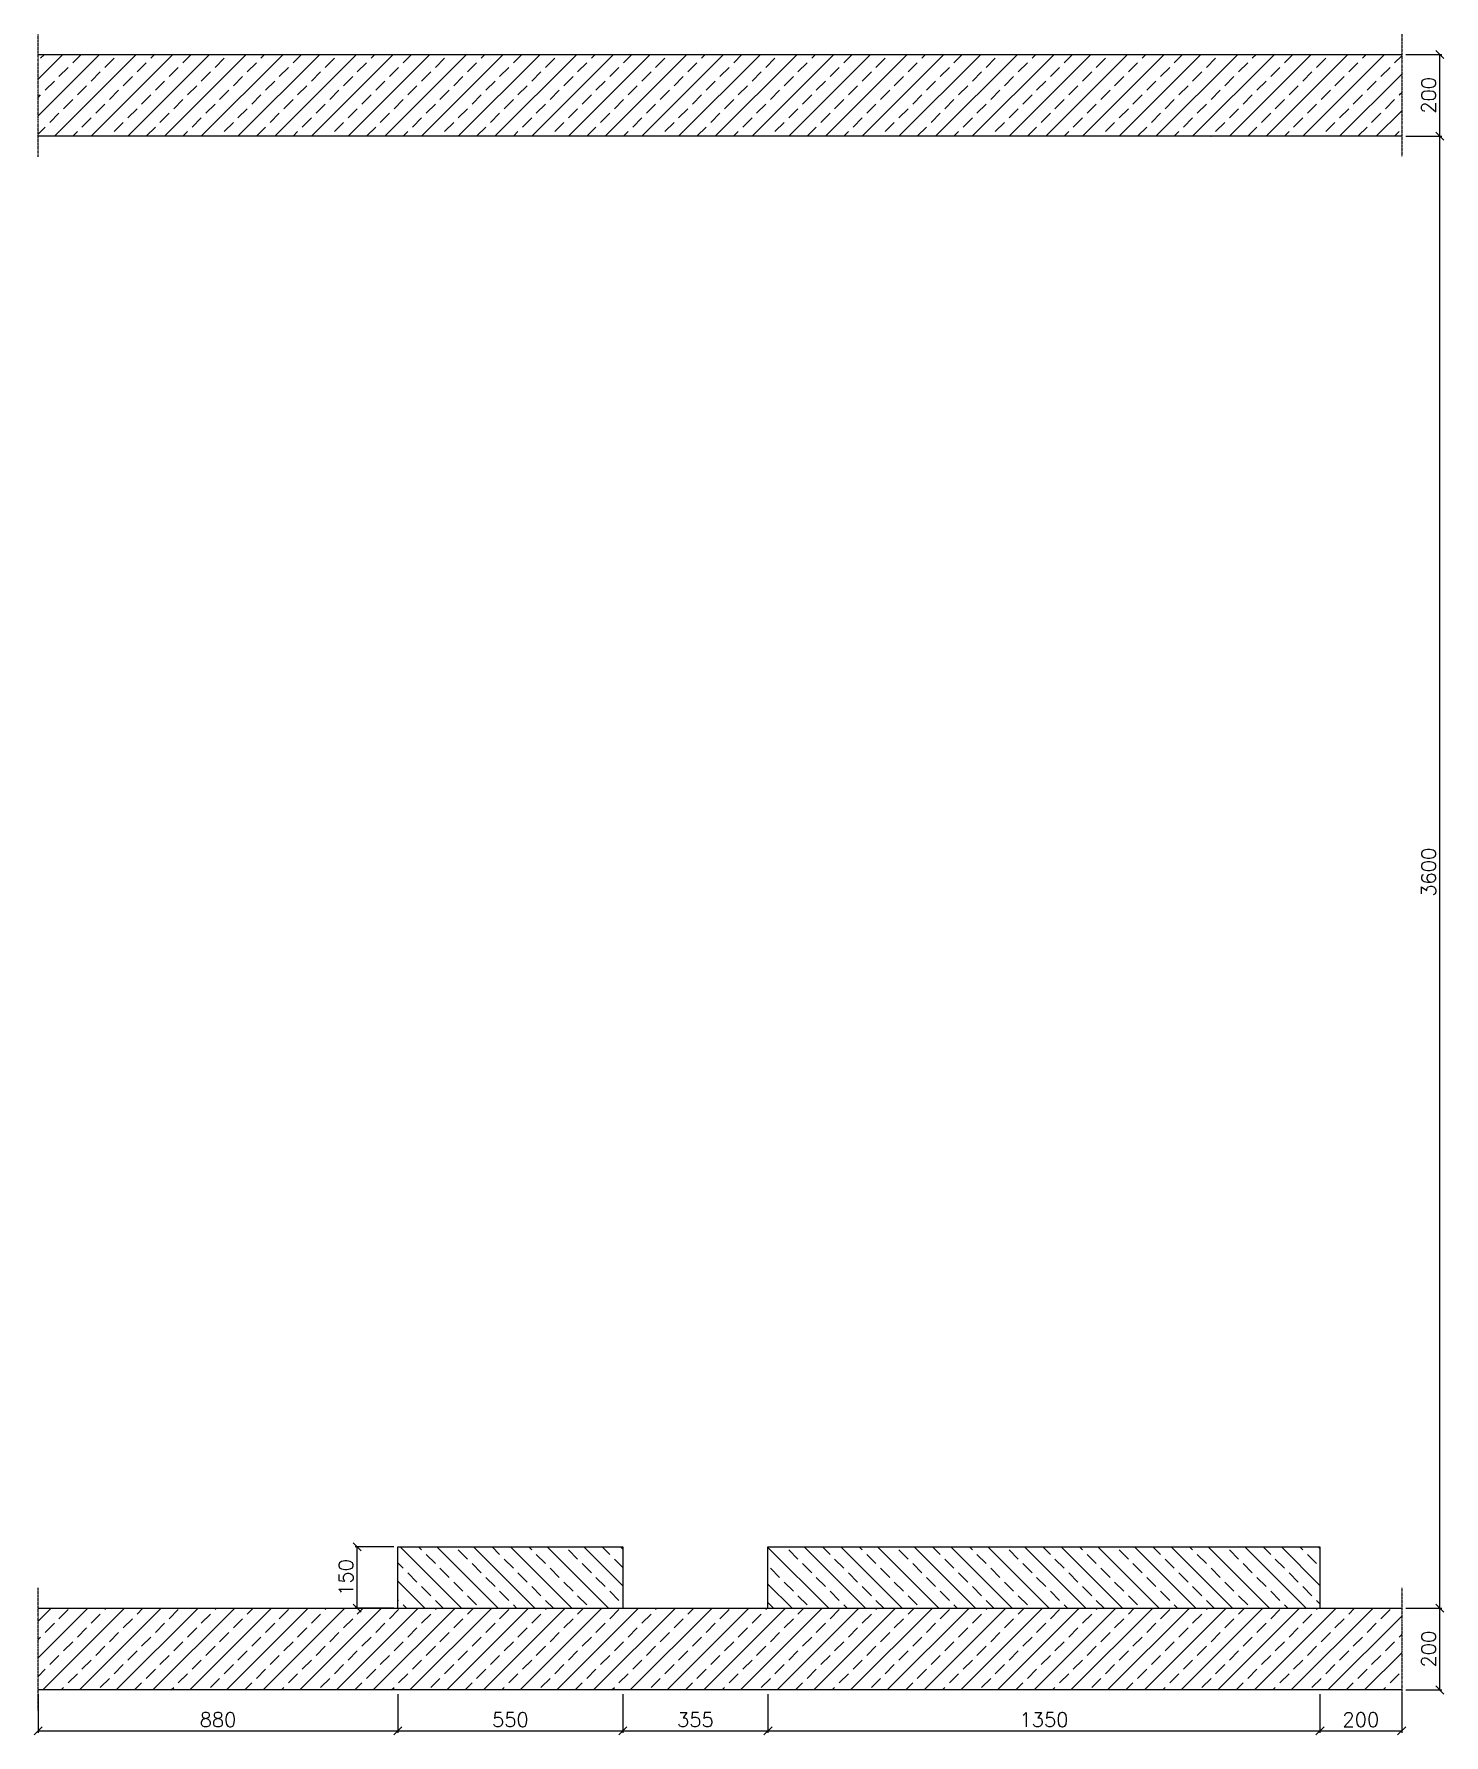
# Model space of a CAD drawing. Header units: millimetres. Extents: x -4420 to -971, y -6953 to -2793.
import ezdxf

# ---------------------------------------------------------------- set-up
doc = ezdxf.new("R2010")
doc.units = ezdxf.units.MM
doc.linetypes.add('MITTE', pattern=[2, 1.25, -0.25, 0.25, -0.25])
doc.styles.add('RomanS', font='romans.shx')
doc.dimstyles.new('Micha', dxfattribs={"dimtxt": 35, "dimasz": 20, "dimexe": 5, "dimexo": 10, "dimgap": 10, "dimtad": 1, "dimdec": 0, "dimzin": 0, "dimdsep": 46, "dimtxsty": 'RomanS', "dimblk": 'OBLIQUE', "dimcen": 0.09, "dimadec": 0, "dimazin": 0, "dimtfac": 1, "dimtdec": 0, "dimtofl": 0, "dimtmove": 2, "dimatfit": 3, "dimfxl": 1, "dimtolj": 1, "dimtzin": 0, "dimarcsym": 0})

# ---------------------------------------------------------------- blocks, each defined once
blk = doc.blocks.new('_Oblique')
at = {"color": 0, "linetype": 'ByBlock', "lineweight": -2}
blk.add_line((-0.5, -0.5), (0.5, 0.5), dxfattribs=at)
blk = doc.blocks.new('*D10')
at = {"color": 0, "lineweight": -2, "transparency": 16777216}
for p, q in [((-4409.8, -6852.7), (-4409.8, -6947.7)), ((-3529.8, -6852.7), (-3529.8, -6947.7)), ((-4409.8, -6942.7), (-3529.8, -6942.7))]:
    blk.add_line(p, q, dxfattribs=at)
at = {"layer": 'Defpoints', "color": 0, "transparency": 16777216}
for p in [(-4409.8, -6842.7), (-3529.8, -6842.7), (-3529.8, -6942.7)]:
    blk.add_point(p, dxfattribs=at)
at = {"color": 0, "lineweight": -2, "transparency": 16777216, "xscale": 20, "yscale": 20, "zscale": 20, "rotation": 180}
blk.add_blockref('_Oblique', (-4409.8, -6942.7), dxfattribs=at)
at = {"color": 0, "lineweight": -2, "transparency": 16777216, "xscale": 20, "yscale": 20, "zscale": 20}
blk.add_blockref('_Oblique', (-3529.8, -6942.7), dxfattribs=at)
at = {"color": 0, "transparency": 16777216, "insert": (-3969.8, -6915.2), "char_height": 35, "attachment_point": 5, "style": 'RomanS'}
blk.add_mtext('\\A1;880', dxfattribs=at)
blk = doc.blocks.new('*D9')
at = {"color": 0, "lineweight": -2, "transparency": 16777216}
for p, q in [((-3529.8, -6852.7), (-3529.8, -6947.7)), ((-2979.8, -6852.7), (-2979.8, -6947.7)), ((-3529.8, -6942.7), (-2979.8, -6942.7))]:
    blk.add_line(p, q, dxfattribs=at)
at = {"layer": 'Defpoints', "color": 0, "transparency": 16777216}
for p in [(-3529.8, -6842.7), (-2979.8, -6842.7), (-2979.8, -6942.7)]:
    blk.add_point(p, dxfattribs=at)
at = {"color": 0, "lineweight": -2, "transparency": 16777216, "xscale": 20, "yscale": 20, "zscale": 20, "rotation": 180}
blk.add_blockref('_Oblique', (-3529.8, -6942.7), dxfattribs=at)
at = {"color": 0, "lineweight": -2, "transparency": 16777216, "xscale": 20, "yscale": 20, "zscale": 20}
blk.add_blockref('_Oblique', (-2979.8, -6942.7), dxfattribs=at)
at = {"color": 0, "transparency": 16777216, "insert": (-3254.8, -6915.2), "char_height": 35, "attachment_point": 5, "style": 'RomanS'}
blk.add_mtext('\\A1;550', dxfattribs=at)
blk = doc.blocks.new('*D11')
at = {"color": 0, "lineweight": -2, "transparency": 16777216}
for p, q in [((-2979.8, -6852.7), (-2979.8, -6947.7)), ((-2624.8, -6852.7), (-2624.8, -6947.7)), ((-2979.8, -6942.7), (-2624.8, -6942.7))]:
    blk.add_line(p, q, dxfattribs=at)
at = {"layer": 'Defpoints', "color": 0, "transparency": 16777216}
for p in [(-2979.8, -6842.7), (-2624.8, -6842.7), (-2624.8, -6942.7)]:
    blk.add_point(p, dxfattribs=at)
at = {"color": 0, "lineweight": -2, "transparency": 16777216, "xscale": 20, "yscale": 20, "zscale": 20, "rotation": 180}
blk.add_blockref('_Oblique', (-2979.8, -6942.7), dxfattribs=at)
at = {"color": 0, "lineweight": -2, "transparency": 16777216, "xscale": 20, "yscale": 20, "zscale": 20}
blk.add_blockref('_Oblique', (-2624.8, -6942.7), dxfattribs=at)
at = {"color": 0, "transparency": 16777216, "insert": (-2802.3, -6915.2), "char_height": 35, "attachment_point": 5, "style": 'RomanS'}
blk.add_mtext('\\A1;355', dxfattribs=at)
blk = doc.blocks.new('*D12')
at = {"color": 0, "lineweight": -2, "transparency": 16777216}
for p, q in [((-2624.8, -6852.7), (-2624.8, -6947.7)), ((-1274.8, -6852.7), (-1274.8, -6947.7)), ((-2624.8, -6942.7), (-1274.8, -6942.7))]:
    blk.add_line(p, q, dxfattribs=at)
at = {"layer": 'Defpoints', "color": 0, "transparency": 16777216}
for p in [(-2624.8, -6842.7), (-1274.8, -6842.7), (-1274.8, -6942.7)]:
    blk.add_point(p, dxfattribs=at)
at = {"color": 0, "lineweight": -2, "transparency": 16777216, "xscale": 20, "yscale": 20, "zscale": 20, "rotation": 180}
blk.add_blockref('_Oblique', (-2624.8, -6942.7), dxfattribs=at)
at = {"color": 0, "lineweight": -2, "transparency": 16777216, "xscale": 20, "yscale": 20, "zscale": 20}
blk.add_blockref('_Oblique', (-1274.8, -6942.7), dxfattribs=at)
at = {"color": 0, "transparency": 16777216, "insert": (-1949.8, -6915.2), "char_height": 35, "attachment_point": 5, "style": 'RomanS'}
blk.add_mtext('\\A1;1350', dxfattribs=at)
blk = doc.blocks.new('*D13')
at = {"color": 0, "lineweight": -2, "transparency": 16777216}
for p, q in [((-1274.8, -6852.7), (-1274.8, -6947.7)), ((-1074.8, -6852.7), (-1074.8, -6947.7)), ((-1274.8, -6942.7), (-1074.8, -6942.7))]:
    blk.add_line(p, q, dxfattribs=at)
at = {"layer": 'Defpoints', "color": 0, "transparency": 16777216}
for p in [(-1274.8, -6842.7), (-1074.8, -6842.7), (-1074.8, -6942.7)]:
    blk.add_point(p, dxfattribs=at)
at = {"color": 0, "lineweight": -2, "transparency": 16777216, "xscale": 20, "yscale": 20, "zscale": 20, "rotation": 180}
blk.add_blockref('_Oblique', (-1274.8, -6942.7), dxfattribs=at)
at = {"color": 0, "lineweight": -2, "transparency": 16777216, "xscale": 20, "yscale": 20, "zscale": 20}
blk.add_blockref('_Oblique', (-1074.8, -6942.7), dxfattribs=at)
at = {"color": 0, "transparency": 16777216, "insert": (-1174.8, -6915.2), "char_height": 35, "attachment_point": 5, "style": 'RomanS'}
blk.add_mtext('\\A1;200', dxfattribs=at)
blk = doc.blocks.new('*D14')
at = {"color": 0, "lineweight": -2, "transparency": 16777216}
for p, q in [((-1064.8, -6642.7), (-976.4, -6642.7)), ((-981.4, -6842.7), (-981.4, -6642.7)), ((-1064.8, -6842.7), (-976.4, -6842.7))]:
    blk.add_line(p, q, dxfattribs=at)
at = {"layer": 'Defpoints', "color": 0, "transparency": 16777216}
for p in [(-1074.8, -6642.7), (-981.4, -6642.7), (-1074.8, -6842.7)]:
    blk.add_point(p, dxfattribs=at)
at = {"color": 0, "lineweight": -2, "transparency": 16777216, "xscale": 20, "yscale": 20, "zscale": 20}
for p, rotation in [((-981.4, -6642.7), 90), ((-981.4, -6842.7), 270)]:
    blk.add_blockref('_Oblique', p, dxfattribs=dict(at, rotation=rotation))
at = {"color": 0, "transparency": 16777216, "insert": (-1008.9, -6742.7), "char_height": 35, "attachment_point": 5, "rotation": 90, "style": 'RomanS'}
blk.add_mtext('\\A1;200', dxfattribs=at)
blk = doc.blocks.new('*D15')
at = {"color": 0, "lineweight": -2, "transparency": 16777216}
for p, q in [((-3539.8, -6492.7), (-3634.6, -6492.7)), ((-3629.6, -6642.7), (-3629.6, -6492.7)), ((-3539.8, -6642.7), (-3634.6, -6642.7))]:
    blk.add_line(p, q, dxfattribs=at)
at = {"layer": 'Defpoints', "color": 0, "transparency": 16777216}
for p in [(-3629.6, -6492.7), (-3529.8, -6492.7), (-3529.8, -6642.7)]:
    blk.add_point(p, dxfattribs=at)
at = {"color": 0, "lineweight": -2, "transparency": 16777216, "xscale": 20, "yscale": 20, "zscale": 20}
for p, rotation in [((-3629.6, -6492.7), 90), ((-3629.6, -6642.7), 270)]:
    blk.add_blockref('_Oblique', p, dxfattribs=dict(at, rotation=rotation))
at = {"color": 0, "transparency": 16777216, "insert": (-3657.1, -6567.7), "char_height": 35, "attachment_point": 5, "rotation": 90, "style": 'RomanS'}
blk.add_mtext('\\A1;150', dxfattribs=at)
blk = doc.blocks.new('*D16')
at = {"color": 0, "lineweight": -2, "transparency": 16777216}
for p, q in [((-1064.8, -3042.7), (-976.4, -3042.7)), ((-981.4, -6642.7), (-981.4, -3042.7)), ((-1064.8, -6642.7), (-976.4, -6642.7))]:
    blk.add_line(p, q, dxfattribs=at)
at = {"layer": 'Defpoints', "color": 0, "transparency": 16777216}
for p in [(-1074.8, -3042.7), (-981.4, -3042.7), (-1074.8, -6642.7)]:
    blk.add_point(p, dxfattribs=at)
at = {"color": 0, "lineweight": -2, "transparency": 16777216, "xscale": 20, "yscale": 20, "zscale": 20}
for p, rotation in [((-981.4, -3042.7), 90), ((-981.4, -6642.7), 270)]:
    blk.add_blockref('_Oblique', p, dxfattribs=dict(at, rotation=rotation))
at = {"color": 0, "transparency": 16777216, "insert": (-1008.9, -4842.7), "char_height": 35, "attachment_point": 5, "rotation": 90, "style": 'RomanS'}
blk.add_mtext('\\A1;3600', dxfattribs=at)
blk = doc.blocks.new('*D17')
at = {"color": 0, "lineweight": -2, "transparency": 16777216}
for p, q in [((-1064.8, -2842.7), (-976.4, -2842.7)), ((-981.4, -3042.7), (-981.4, -2842.7)), ((-1064.8, -3042.7), (-976.4, -3042.7))]:
    blk.add_line(p, q, dxfattribs=at)
at = {"layer": 'Defpoints', "color": 0, "transparency": 16777216}
for p in [(-1074.8, -2842.7), (-981.4, -2842.7), (-1074.8, -3042.7)]:
    blk.add_point(p, dxfattribs=at)
at = {"color": 0, "lineweight": -2, "transparency": 16777216, "xscale": 20, "yscale": 20, "zscale": 20}
for p, rotation in [((-981.4, -2842.7), 90), ((-981.4, -3042.7), 270)]:
    blk.add_blockref('_Oblique', p, dxfattribs=dict(at, rotation=rotation))
at = {"color": 0, "transparency": 16777216, "insert": (-1008.9, -2942.7), "char_height": 35, "attachment_point": 5, "rotation": 90, "style": 'RomanS'}
blk.add_mtext('\\A1;200', dxfattribs=at)

msp = doc.modelspace()

# ---------------------------------------------------------------- hatches: boundary and pattern name
h = msp.add_hatch()
h.set_pattern_fill('ANSI33', color=256, scale=10)
h.set_pattern_definition([(45, (-4504.7, -6769.504), (-44.9013, 44.9013), []), (45, (-4459.8, -6769.504), (-44.9013, 44.9013), [31.75, -15.875])])
h.paths.add_polyline_path([(-1074.8, -2842.7), (-4409.8, -2842.7), (-4409.8, -3042.7), (-1074.8, -3042.7)])
h.paths.add_polyline_path([(-1074.8, -6642.7), (-1274.8, -6642.7), (-2624.8, -6642.7), (-2979.8, -6642.7), (-3529.8, -6642.7), (-4409.8, -6642.7), (-4409.8, -6842.7), (-1074.8, -6842.7)])
h = msp.add_hatch()
h.set_pattern_fill('ANSI33', color=256, scale=10, angle=90)
h.set_pattern_definition([(135, (-4504.7, -6769.504), (-44.9013, -44.9013), []), (135, (-4504.7, -6724.6), (-44.9013, -44.9013), [31.75, -15.875])])
h.paths.add_polyline_path([(-2979.8, -6492.7), (-3529.8, -6492.7), (-3529.8, -6642.7), (-2979.8, -6642.7)])
h.paths.add_polyline_path([(-1274.8, -6492.7), (-2624.8, -6492.7), (-2624.8, -6642.7), (-1274.8, -6642.7)])

# ---------------------------------------------------------------- linework, layer by layer
at = {"linetype": 'MITTE', "ltscale": 1.5}
for p, q in [((-4409.8, -3092.7), (-4409.8, -2792.7)), ((-1074.8, -2792.7), (-1074.8, -3092.7)), ((-4409.8, -6892.7), (-4409.8, -6592.7)), ((-1074.8, -6592.7), (-1074.8, -6892.7))]:
    msp.add_line(p, q, dxfattribs=at)
for p, q in [((-4409.8, -2842.7), (-1074.8, -2842.7)), ((-1074.8, -3042.7), (-4409.8, -3042.7)), ((-3529.8, -6642.7), (-3529.8, -6492.7)), ((-3529.8, -6492.7), (-2979.8, -6492.7)), ((-2979.8, -6492.7), (-2979.8, -6642.7)), ((-2624.8, -6642.7), (-2624.8, -6492.7)), ((-2624.8, -6492.7), (-1274.8, -6492.7)), ((-1274.8, -6492.7), (-1274.8, -6642.7)), ((-4409.8, -6642.7), (-3529.8, -6642.7)), ((-3529.8, -6642.7), (-2979.8, -6642.7)), ((-2979.8, -6642.7), (-2624.8, -6642.7)), ((-2624.8, -6642.7), (-1274.8, -6642.7)), ((-1274.8, -6642.7), (-1074.8, -6642.7)), ((-1074.8, -6842.7), (-4409.8, -6842.7))]:
    msp.add_line(p, q)

# ---------------------------------------------------------------- dimensions: what is measured, and where the dimension line sits
for base, p1, p2, picture, middle in [((-981.4, -2842.7), (-1074.8, -3042.7), (-1074.8, -2842.7), '*D17', (-1008.9, -2942.7)), ((-981.4, -3042.7), (-1074.8, -6642.7), (-1074.8, -3042.7), '*D16', (-1008.9, -4842.7)), ((-3629.6, -6492.7), (-3529.8, -6642.7), (-3529.8, -6492.7), '*D15', (-3657.1, -6567.7)), ((-981.4, -6642.7), (-1074.8, -6842.7), (-1074.8, -6642.7), '*D14', (-1008.9, -6742.7))]:
    dim = msp.add_linear_dim(base=base, p1=p1, p2=p2, angle=90, dimstyle='Micha')
    dim.commit()
    dim.dimension.update_dxf_attribs({"geometry": picture, "text_midpoint": middle})
for base, p1, p2, picture, middle in [((-3529.8, -6942.7), (-4409.8, -6842.7), (-3529.8, -6842.7), '*D10', (-3969.8, -6915.2)), ((-2979.8, -6942.7), (-3529.8, -6842.7), (-2979.8, -6842.7), '*D9', (-3254.8, -6915.2)), ((-2624.8, -6942.7), (-2979.8, -6842.7), (-2624.8, -6842.7), '*D11', (-2802.3, -6915.2)), ((-1274.8, -6942.7), (-2624.8, -6842.7), (-1274.8, -6842.7), '*D12', (-1949.8, -6915.2)), ((-1074.8, -6942.7), (-1274.8, -6842.7), (-1074.8, -6842.7), '*D13', (-1174.8, -6915.2))]:
    dim = msp.add_linear_dim(base=base, p1=p1, p2=p2, dimstyle='Micha')
    dim.commit()
    dim.dimension.update_dxf_attribs({"geometry": picture, "text_midpoint": middle})

doc.saveas('drawing.dxf')
